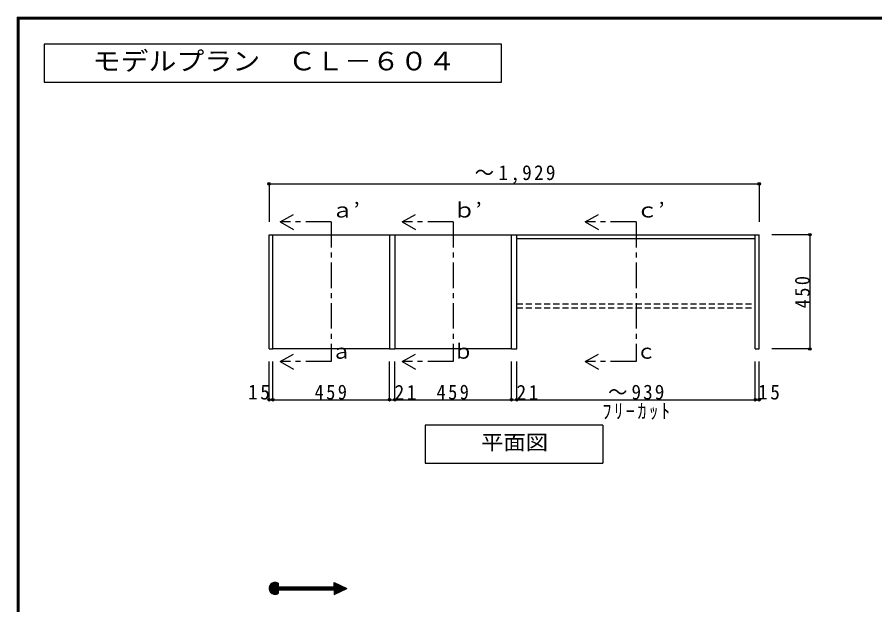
# Model space of a CAD drawing. Units: millimetres at full size, sheet at 1:20; details may follow other scales. Extents: x -3922 to 3878, y -2932 to 2722.
# Drawn here: x -3922 to -546, y 408 to 2722 of the extents above; entities that cross this region are included whole.
import ezdxf
from ezdxf.enums import TextEntityAlignment as Align

# ---------------------------------------------------------------- set-up
doc = ezdxf.new("R2010")
doc.units = ezdxf.units.MM
doc.header["$LTSCALE"] = 20
doc.header["$PDMODE"] = 32
doc.header["$PDSIZE"] = 10
doc.linetypes.add('CHAIN1', pattern=[8, 5, -1, 1, -1])
doc.linetypes.add('DASHED1', pattern=[1.8, 1.2, -0.6])
for name, color, linetype in [('0-2', 2, 'Continuous'), ('0-3_固定棚', 3, 'Continuous'), ('0-6_パイプハンガー', 4, 'Continuous'), ('0-7_桟木・巾木', 2, 'Continuous'), ('0-A_文字', 7, 'Continuous'), ('0-B_寸法', 7, 'Continuous'), ('F-1_枠', 6, 'Continuous')]:
    doc.layers.add(name, color=color, linetype=linetype)
doc.styles.add('ＭＳ ゴシック', font='')
doc.styles.get('ＭＳ ゴシック').set_extended_font_data('MS Gothic')

msp = doc.modelspace()

# ---------------------------------------------------------------- linework, layer by layer
at = {"layer": '0-2'}
for p, q in [((-2930.67, 1865.63), (-2915.67, 1865.63)), ((-2930.67, 1415.63), (-2930.67, 1865.63)), ((-2456.67, 1865.63), (-2435.67, 1865.63)), ((-2456.67, 1865.63), (-2456.67, 1415.63)), ((-2435.67, 1865.63), (-2435.67, 1415.63)), ((-1976.67, 1415.63), (-1976.67, 1865.63)), ((-1976.67, 1865.63), (-1955.67, 1865.63)), ((-1955.67, 1415.63), (-1955.67, 1865.63)), ((-1016.67, 1415.63), (-1016.67, 1865.63)), ((-1016.67, 1865.63), (-1001.67, 1865.63)), ((-1001.67, 1415.63), (-1001.67, 1865.63)), ((-2456.67, 1415.63), (-2435.67, 1415.63)), ((-1976.67, 1415.63), (-1955.67, 1415.63)), ((-1016.67, 1415.63), (-1001.67, 1415.63))]:
    msp.add_line(p, q, dxfattribs=at)
msp.add_lwpolyline([(-2930.67, 1415.63), (-2915.67, 1415.63), (-2915.67, 1865.63)], dxfattribs=at)
at = {"layer": '0-3_固定棚'}
for p, q in [((-2915.67, 1865.63), (-2456.67, 1865.63)), ((-2435.67, 1865.63), (-1976.67, 1865.63)), ((-2456.67, 1415.63), (-2915.67, 1415.63)), ((-1976.67, 1415.63), (-2435.67, 1415.63))]:
    msp.add_line(p, q, dxfattribs=at)
at = {"layer": '0-6_パイプハンガー', "linetype": 'DASHED1'}
for p, q in [((-1955.67, 1593.13), (-1016.67, 1593.13)), ((-1955.67, 1578.13), (-1016.67, 1578.13))]:
    msp.add_line(p, q, dxfattribs=at)
at = {"layer": '0-7_桟木・巾木', "color": 7}
for p, q in [((-1955.67, 1865.63), (-1016.67, 1865.63)), ((-1955.67, 1850.63), (-1016.67, 1850.63))]:
    msp.add_line(p, q, dxfattribs=at)
at = {"layer": '0-A_文字'}
for p, q in [((-2886.17, 1915.63), (-2834.2, 1945.63)), ((-2406.17, 1915.63), (-2354.2, 1945.63)), ((-1686.17, 1915.63), (-1634.2, 1945.63)), ((-2886.17, 1915.63), (-2834.2, 1885.63)), ((-2406.17, 1915.63), (-2354.2, 1885.63)), ((-1686.17, 1915.63), (-1634.2, 1885.63)), ((-2886.17, 1365.63), (-2834.2, 1395.63)), ((-2406.17, 1365.63), (-2354.2, 1395.63)), ((-1686.17, 1365.63), (-1634.2, 1395.63)), ((-2886.17, 1365.63), (-2834.2, 1335.63)), ((-2406.17, 1365.63), (-2354.2, 1335.63)), ((-1686.17, 1365.63), (-1634.2, 1335.63)), ((-1616.17, 1115.63), (-1616.17, 965.63)), ((-2316.17, 965.63), (-1616.17, 965.63)), ((-2930.66, 472.25), (-2906.71, 496.2)), ((-2930.52, 475.22), (-2909.68, 496.06)), ((-2930.48, 469.61), (-2904.07, 496.02)), ((-2930.04, 467.21), (-2901.67, 495.58)), ((-2929.86, 478.71), (-2913.16, 495.4)), ((-2929.41, 465.01), (-2899.47, 494.96)), ((-2928.62, 462.98), (-2897.44, 494.16)), ((-2928.11, 483.29), (-2917.75, 493.65)), ((-2927.67, 461.09), (-2895.55, 493.22)), ((-2926.6, 459.34), (-2895.25, 490.69)), ((-2925.39, 457.72), (-2895.25, 487.86)), ((-2924.06, 456.22), (-2895.25, 485.03)), ((-2922.62, 454.84), (-2895.25, 482.21)), ((-2921.05, 453.58), (-2895.25, 479.38)), ((-2919.36, 452.44), (-2893.31, 478.49)), ((-2917.53, 451.44), (-2890.48, 478.49)), ((-2915.57, 450.57), (-2887.65, 478.49)), ((-2913.45, 449.87), (-2884.82, 478.49)), ((-2895.25, 493.04), (-2895.25, 478.49)), ((-2895.25, 478.49), (-2674.76, 478.49)), ((-2893.79, 466.7), (-2881.99, 478.49)), ((-2890.96, 466.7), (-2879.16, 478.49)), ((-2888.13, 466.7), (-2876.33, 478.49)), ((-2885.3, 466.7), (-2873.51, 478.49)), ((-2882.47, 466.7), (-2870.68, 478.49)), ((-2879.64, 466.7), (-2867.85, 478.49)), ((-2876.81, 466.7), (-2865.02, 478.49)), ((-2873.99, 466.7), (-2862.19, 478.49)), ((-2871.16, 466.7), (-2859.36, 478.49)), ((-2868.33, 466.7), (-2856.54, 478.49)), ((-2865.5, 466.7), (-2853.71, 478.49)), ((-2862.67, 466.7), (-2850.88, 478.49)), ((-2859.84, 466.7), (-2848.05, 478.49)), ((-2857.02, 466.7), (-2845.22, 478.49)), ((-2854.19, 466.7), (-2842.39, 478.49)), ((-2851.36, 466.7), (-2839.56, 478.49)), ((-2848.53, 466.7), (-2836.74, 478.49)), ((-2845.7, 466.7), (-2833.91, 478.49)), ((-2842.87, 466.7), (-2831.08, 478.49)), ((-2840.05, 466.7), (-2828.25, 478.49)), ((-2837.22, 466.7), (-2825.42, 478.49)), ((-2834.39, 466.7), (-2822.59, 478.49)), ((-2831.56, 466.7), (-2819.77, 478.49)), ((-2828.73, 466.7), (-2816.94, 478.49)), ((-2825.9, 466.7), (-2814.11, 478.49)), ((-2823.07, 466.7), (-2811.28, 478.49)), ((-2820.25, 466.7), (-2808.45, 478.49)), ((-2817.42, 466.7), (-2805.62, 478.49)), ((-2814.59, 466.7), (-2802.8, 478.49)), ((-2811.76, 466.7), (-2799.97, 478.49)), ((-2808.93, 466.7), (-2797.14, 478.49)), ((-2806.1, 466.7), (-2794.31, 478.49)), ((-2803.28, 466.7), (-2791.48, 478.49)), ((-2800.45, 466.7), (-2788.65, 478.49)), ((-2797.62, 466.7), (-2785.82, 478.49)), ((-2794.79, 466.7), (-2783, 478.49)), ((-2791.96, 466.7), (-2780.17, 478.49)), ((-2789.13, 466.7), (-2777.34, 478.49)), ((-2786.3, 466.7), (-2774.51, 478.49)), ((-2783.48, 466.7), (-2771.68, 478.49)), ((-2780.65, 466.7), (-2768.85, 478.49)), ((-2777.82, 466.7), (-2766.03, 478.49)), ((-2774.99, 466.7), (-2763.2, 478.49)), ((-2772.16, 466.7), (-2760.37, 478.49)), ((-2769.33, 466.7), (-2757.54, 478.49)), ((-2766.51, 466.7), (-2754.71, 478.49)), ((-2763.68, 466.7), (-2751.88, 478.49)), ((-2760.85, 466.7), (-2749.06, 478.49)), ((-2758.02, 466.7), (-2746.23, 478.49)), ((-2755.19, 466.7), (-2743.4, 478.49)), ((-2752.36, 466.7), (-2740.57, 478.49)), ((-2749.54, 466.7), (-2737.74, 478.49)), ((-2746.71, 466.7), (-2734.91, 478.49)), ((-2743.88, 466.7), (-2732.08, 478.49)), ((-2741.05, 466.7), (-2729.26, 478.49)), ((-2738.22, 466.7), (-2726.43, 478.49)), ((-2735.39, 466.7), (-2723.6, 478.49)), ((-2732.56, 466.7), (-2720.77, 478.49)), ((-2729.74, 466.7), (-2717.94, 478.49)), ((-2726.91, 466.7), (-2715.11, 478.49)), ((-2724.08, 466.7), (-2712.29, 478.49)), ((-2721.25, 466.7), (-2709.46, 478.49)), ((-2718.42, 466.7), (-2706.63, 478.49)), ((-2715.59, 466.7), (-2703.8, 478.49)), ((-2712.77, 466.7), (-2700.97, 478.49)), ((-2709.94, 466.7), (-2698.14, 478.49)), ((-2707.11, 466.7), (-2695.32, 478.49)), ((-2704.28, 466.7), (-2692.49, 478.49)), ((-2701.45, 466.7), (-2689.66, 478.49)), ((-2698.62, 466.7), (-2686.83, 478.49)), ((-2695.8, 466.7), (-2684, 478.49)), ((-2692.97, 466.7), (-2681.17, 478.49)), ((-2690.14, 466.7), (-2678.34, 478.49)), ((-2687.31, 466.7), (-2675.52, 478.49)), ((-2684.48, 466.7), (-2661.25, 489.93)), ((-2681.65, 466.7), (-2659.32, 489.03)), ((-2678.82, 466.7), (-2657.39, 488.13)), ((-2676, 466.7), (-2655.46, 487.24)), ((-2674.76, 493.39), (-2672.84, 495.31)), ((-2674.76, 490.56), (-2670.91, 494.42)), ((-2674.76, 487.73), (-2668.98, 493.52)), ((-2674.76, 484.9), (-2667.05, 492.62)), ((-2674.76, 482.07), (-2665.11, 491.72)), ((-2674.76, 479.25), (-2663.18, 490.83)), ((-2674.76, 465.1), (-2653.53, 486.34)), ((-2674.76, 462.27), (-2651.6, 485.44)), ((-2674.76, 459.45), (-2649.66, 484.55)), ((-2674.76, 456.62), (-2647.73, 483.65)), ((-2674.76, 453.79), (-2645.8, 482.75)), ((-2674.76, 450.96), (-2643.87, 481.85)), ((-2673.17, 449.73), (-2641.94, 480.96)), ((-2667.89, 452.18), (-2640.01, 480.06)), ((-2662.6, 454.64), (-2638.08, 479.16)), ((-2657.32, 457.09), (-2636.15, 478.27)), ((-2652.04, 459.54), (-2634.22, 477.37)), ((-2646.76, 462), (-2632.28, 476.47)), ((-2641.47, 464.45), (-2630.35, 475.57)), ((-2636.19, 466.91), (-2628.42, 474.68)), ((-2630.91, 469.36), (-2626.49, 473.78)), ((-2625.62, 471.82), (-2624.56, 472.88)), ((-2911.14, 449.34), (-2895.25, 465.23)), ((-2908.62, 449.04), (-2895.25, 462.41)), ((-2905.81, 449.02), (-2895.25, 459.58)), ((-2902.59, 449.41), (-2895.25, 456.75)), ((-2898.63, 450.54), (-2895.25, 453.92)), ((-2895.25, 466.7), (-2674.76, 466.7)), ((-2895.25, 466.7), (-2895.25, 452.15))]:
    msp.add_line(p, q, dxfattribs=at)
at = {"layer": '0-A_文字', "linetype": 'CHAIN1'}
for p, q in [((-2686.17, 1915.63), (-2886.17, 1915.63)), ((-2206.17, 1915.63), (-2406.17, 1915.63)), ((-2206.17, 1915.63), (-2206.17, 1365.63)), ((-1486.17, 1915.63), (-1686.17, 1915.63)), ((-1486.17, 1915.63), (-1486.17, 1365.63)), ((-2206.17, 1365.63), (-2406.17, 1365.63)), ((-1486.17, 1365.63), (-1686.17, 1365.63))]:
    msp.add_line(p, q, dxfattribs=at)
at = {"layer": '0-A_文字'}
msp.add_lwpolyline([(-3815.36, 2465.63), (-2015.36, 2465.63), (-2015.36, 2615.63), (-3815.36, 2615.63)], close=True, dxfattribs=at)
at = {"layer": '0-A_文字', "linetype": 'CHAIN1'}
msp.add_lwpolyline([(-2686.17, 1915.63), (-2686.17, 1365.63), (-2886.17, 1365.63)], dxfattribs=at)
at = {"layer": '0-A_文字'}
for points in [[(-1616.17, 1115.63), (-2316.17, 1115.63), (-2316.17, 965.63)], [(-2674.76, 478.49), (-2674.76, 496.21), (-2623.95, 472.6)], [(-2674.76, 466.7), (-2674.76, 448.99), (-2623.95, 472.6)]]:
    msp.add_lwpolyline(points, dxfattribs=at)
msp.add_arc((-2907.06, 472.6), 23.61, 60, 300, dxfattribs=at)
at = {"layer": '0-B_寸法', "color": 4}
for p, q in [((-2930.67, 2065.63), (-1001.67, 2065.63)), ((-2930.67, 2065.63), (-2930.67, 1915.63)), ((-1001.67, 2065.63), (-1001.67, 1915.63)), ((-801.67, 1865.63), (-951.67, 1865.63)), ((-801.67, 1865.63), (-801.67, 1415.63)), ((-801.67, 1415.63), (-951.67, 1415.63)), ((-2930.67, 1215.63), (-2930.67, 1365.63)), ((-2915.67, 1215.63), (-2915.67, 1365.63)), ((-2456.67, 1215.63), (-2456.67, 1365.63)), ((-2435.67, 1215.63), (-2435.67, 1365.63)), ((-1976.67, 1215.63), (-1976.67, 1365.63)), ((-1955.67, 1215.63), (-1955.67, 1365.63)), ((-1016.67, 1215.63), (-1016.67, 1365.63)), ((-1001.67, 1215.63), (-1001.67, 1365.63)), ((-2930.67, 1215.63), (-1001.67, 1215.63))]:
    msp.add_line(p, q, dxfattribs=at)
at = {"layer": '0-B_寸法'}
for p in [(-2930.67, 2065.63), (-1001.67, 2065.63), (-801.67, 1865.63), (-801.67, 1415.63), (-2930.67, 1215.63), (-2915.67, 1215.63), (-2456.67, 1215.63), (-2435.67, 1215.63), (-1976.67, 1215.63), (-1955.67, 1215.63), (-1016.67, 1215.63), (-1001.67, 1215.63)]:
    msp.add_point(p, dxfattribs=at)
at = {"layer": 'F-1_枠'}
for p, q in [((-3922.03, 2722.29), (-3922.03, -2864.37)), ((-3922.03, 2722.29), (3877.97, 2722.29)), ((-3922.03, 2718.96), (3877.97, 2718.96)), ((-3922.03, 2715.63), (3877.97, 2715.63)), ((-3918.7, 2722.29), (-3918.7, -2864.37)), ((-3915.36, 2722.29), (-3915.36, -2864.37))]:
    msp.add_line(p, q, dxfattribs=at)

# ---------------------------------------------------------------- texts
at = {"layer": '0-A_文字', "style": 'ＭＳ ゴシック', "width": 1.1}
for s, height, p in [('モデルプラン\u3000ＣＬ－６０４', 73.31, (-3625.36, 2490.63)), ('ａ’', 58.65, (-2686.17, 1915.63)), ('ｂ’', 58.65, (-2206.17, 1915.63)), ('ｃ’', 58.65, (-1486.17, 1915.63)), ('平面図', 58.65, (-2096.17, 1000.63))]:
    msp.add_text(s, height=height, dxfattribs=at).set_placement(p, align=Align.BOTTOM_LEFT)
at = {"layer": '0-A_文字', "style": 'ＭＳ ゴシック'}
for s, p in [('ａ', (-2686.17, 1359.48)), ('ｂ', (-2206.17, 1359.48)), ('ｃ', (-1486.17, 1359.48))]:
    msp.add_text(s, height=58.65, dxfattribs=at).set_placement(p, align=Align.BOTTOM_LEFT)
at = {"layer": '0-B_寸法', "char_height": 58.65, "attachment_point": 7, "style": 'ＭＳ ゴシック'}
for s, insert in [('\\T1.23;\\W0.95;～1,929', (-2121.17, 2065.63)), ('\\T1.27;\\W0.95;15', (-3013.36, 1215.63)), ('\\T1.27;\\W0.9;459', (-2751.17, 1215.63)), ('\\T1.27;\\W0.95;21', (-2436.41, 1215.63)), ('\\T1.27;\\W0.9;459', (-2271.17, 1215.63)), ('\\T1.27;\\W0.95;21', (-1956.41, 1215.63)), ('\\T1.21;\\W0.95;～939', (-1596.17, 1215.63)), ('\\T1.27;\\W0.95;15', (-1006.09, 1215.63)), ('\\T1.28;\\W0.9;ﾌﾘｰｶｯﾄ', (-1618.67, 1136.75))]:
    msp.add_mtext(s, dxfattribs=dict(at, insert=insert))
at = {"layer": '0-B_寸法', "insert": (-801.67, 1575.63), "char_height": 58.65, "attachment_point": 7, "rotation": 90, "style": 'ＭＳ ゴシック'}
msp.add_mtext('\\T1.27;\\W0.9;450', dxfattribs=at)

doc.saveas('drawing.dxf')
